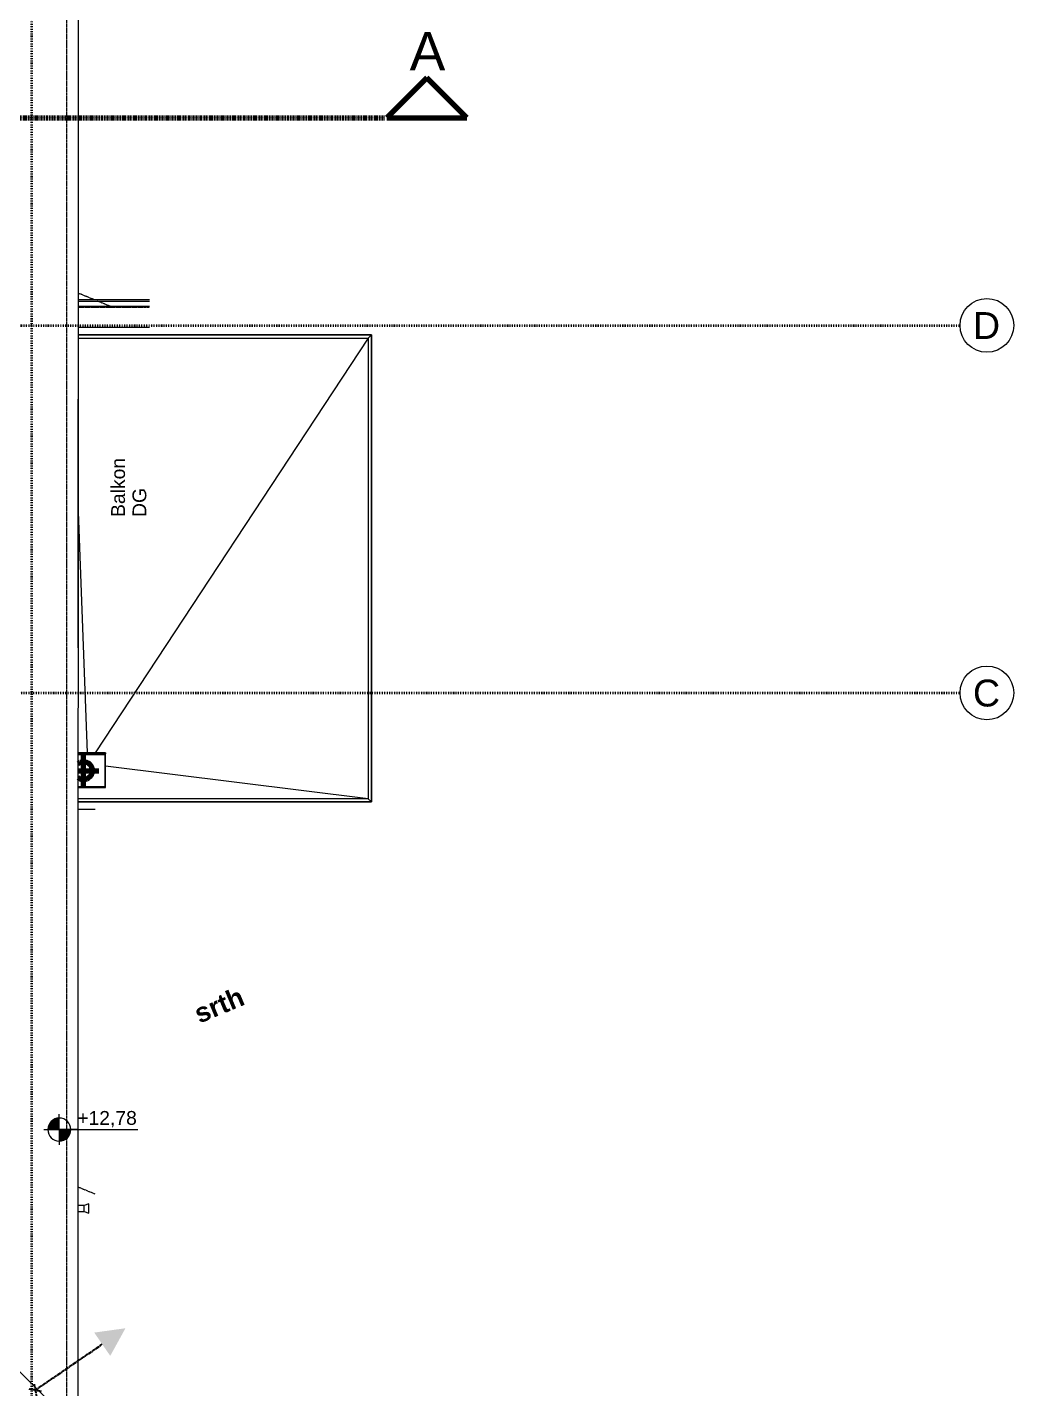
# Model space of a CAD drawing. Header units: millimetres. Extents: x -19192 to 21049, y -24519 to 21210.
# Drawn here: x 10571 to 16994, y -12728 to -3864 of the extents above; entities that cross this region are included whole.
import ezdxf
from ezdxf.enums import TextEntityAlignment as Align

# ---------------------------------------------------------------- set-up
doc = ezdxf.new("R2010")
doc.units = ezdxf.units.MM
for name, pattern in [('ACAD_ISO08W100', [36, 24, -3, 6, -3]), ('Strich Punkt Mittel', [0.015875, 0.00635, -0.004763, 0, -0.004763]), ('Strichpunkt', [0.01053, 0.005, -0.0025, 0.00053, -0.0025]), ('Verdeckt', [0.003, 0.002, -0.001]), ('Verdeckt Unten', [0.005, 0.003, -0.002])]:
    doc.linetypes.add(name, pattern=pattern)
for name, color, linetype, lineweight in [('A-FLOR-HRAL', 11, 'Continuous', 5), ('A_2D', 7, 'Continuous', 13), ('A_Beschriftung_', 7, 'Continuous', 9), ('A_Dach', 7, 'Continuous', 13), ('A_Decken', 8, 'Continuous', 13), ('A_Durchbruch_', 7, 'Continuous', 5), ('A_Durchbruch_Projektion', 8, 'Verdeckt', 5), ('A_Gelaender', 7, 'Continuous', 13), ('A_Raeume', 7, 'Continuous', 13), ('A_Raster_', 1, 'Continuous', 9), ('A_Waende', 7, 'Continuous', 13), ('G-ANNO-DIMS_', 111, 'Continuous', 9), ('HT_E-Gesamt', 2, 'Continuous', 13), ('M-EQPM', 50, 'Continuous', 5), ('P-PIPE', 3, 'Continuous', 5), ('P-PIPE-CNTR', 3, 'Continuous', 5), ('Text', 250, 'Continuous', 9)]:
    doc.layers.add(name, color=color, linetype=linetype, lineweight=lineweight)
doc.layers.add('E_ERDUNG', color=150, linetype='ACAD_ISO08W100', true_color=0x0f87ff)
doc.styles.add('Arial', font='arial.ttf', dxfattribs={"height": 0.175})
doc.styles.add('Arial_1', font='arial.ttf', dxfattribs={"height": 0.09})
doc.styles.add('Arial_6', font='arial.ttf', dxfattribs={"height": 0.25})
doc.styles.add('Arial_B', font='arialbd.ttf', dxfattribs={"height": 0.125})
doc.styles.add('ET_LEGENDE - Wohnung$0$ROMANS', font='romans.shx', dxfattribs={"width": 0.6})

# ---------------------------------------------------------------- blocks, each defined once
blk = doc.blocks.new('Geländer - Geländer-3651125-263_PP_DDS_BT2')
at = {"layer": 'A_Gelaender', "lineweight": 5}
for p, q in [((-10.2675, 72.3029), (-9.838, 72.1238)), ((-9.8349, 72.1312), (-10.2644, 72.3103))]:
    blk.add_line(p, q, dxfattribs=at)
blk = doc.blocks.new('Geländer - Geländer-3753781-263_PP_DDS_BT2')
at = {"layer": 'A_Gelaender', "lineweight": 5}
for p, q in [((-10.3601, 72.0809), (-8.6158, 71.3533)), ((-8.6158, 71.3533), (-8.5896, 71.364)), ((-8.6158, 71.3533), (-9.7707, 68.5845)), ((-9.7707, 68.5845), (-11.515, 69.3121)), ((-9.7707, 68.5845), (-9.7599, 68.5583))]:
    blk.add_line(p, q, dxfattribs=at)
blk = doc.blocks.new('Typ des oberen Holms - Oberer Geländerholm_Innen_-3754033-263_PP_DDS_BT2')
at = {"layer": 'A_Gelaender', "lineweight": 5}
for p, q in [((-8.5896, 71.364), (-10.3524, 72.0993)), ((-10.3331, 72.1455), (-9.9037, 71.9664)), ((-9.7599, 68.5583), (-8.5896, 71.364)), ((-11.4398, 69.2049), (-11.5419, 69.2475)), ((-11.5227, 69.2936), (-9.7599, 68.5583))]:
    blk.add_line(p, q, dxfattribs=at)
blk = doc.blocks.new('Typ des oberen Holms - Oberer Geländerholm_Innen_-V6-263_PP_DDS_BT2')
at = {"layer": 'A_Gelaender', "lineweight": 5}
for p, q in [((-10.3524, 72.0993), (-8.5896, 71.364)), ((-10.3331, 72.1455), (-9.9037, 71.9664)), ((-8.5896, 71.364), (-9.7599, 68.5583)), ((-11.4398, 69.2049), (-11.5419, 69.2475)), ((-9.7599, 68.5583), (-11.5227, 69.2936))]:
    blk.add_line(p, q, dxfattribs=at)
blk = doc.blocks.new('Basiswand _ Attika_BLE_0340_0100 - ___-7440328-263_PP_DDS_BT2')
at = {"layer": 'A_Waende'}
for p, q in [((-4.9098, 85.1476), (-13.0972, 65.5189)), ((-13.0972, 65.5189), (-13.3769, 66.199))]:
    blk.add_line(p, q, dxfattribs=at)
blk = doc.blocks.new('Basiswand _ Attika_BLE_0340_0100 - ___-7441724-263_PP_DDS_BT2')
at = {"layer": 'A_Waende'}
for p, q in [((-15.4136, 66.4851), (-15.6934, 67.1652)), ((-13.3769, 66.199), (-15.6934, 67.1652)), ((-13.0972, 65.5189), (-15.4136, 66.4851)), ((-13.3769, 66.199), (-13.0972, 65.5189))]:
    blk.add_line(p, q, dxfattribs=at)
blk = doc.blocks.new('HLS_Rigol - 20x8cm-V16-263_PP_DDS_BT2')
at = {"layer": 'M-EQPM'}
blk.add_line((0, -0.1), (1.62, -0.1), dxfattribs=at)
blk.add_line((0, -0.1), (1.62, -0.1), dxfattribs=at)
blk = doc.blocks.new('Kemperventil - Standard-V44-263_PP_DDS_BT2')
at = {"layer": 'HT_E-Gesamt'}
for p, q in [((0.095, 0.19), (0.105, 0.16)), ((0.125, 0.19), (0.095, 0.19)), ((0.155, 0.19), (0.125, 0.19)), ((0.145, 0.16), (0.155, 0.19)), ((0.105, 0.16), (0.105, 0.12)), ((0.125, 0.16), (0.105, 0.16)), ((0.145, 0.16), (0.125, 0.16)), ((0.145, 0.12), (0.145, 0.16))]:
    blk.add_line(p, q, dxfattribs=at)
blk = doc.blocks.new('HLS_Wasserfangkasten - HLS_Wasserfangkasten-10979366-263_PP_DDS_BT2')
at = {"layer": 'M-EQPM'}
for p, q in [((-0.11, 0.07), (-0.11, -0.11)), ((-0.105, -0.105), (-0.105, 0.07)), ((0.105, 0.07), (0.105, -0.105)), ((0.11, -0.11), (0.11, 0.07)), ((-0.11, -0.11), (0.11, -0.11)), ((0.105, -0.105), (-0.105, -0.105))]:
    blk.add_line(p, q, dxfattribs=at)
blk.add_arc((0, 0), 0.04, 190.40122, 348.71944, dxfattribs=at)
blk = doc.blocks.new('Symbol_Schatten_Verdeckt_unten - Bodendurchbruch_Schatten_Verdeckt_unten-8269587-263_PP_DDS_BT2')
at = {"layer": 'A_Durchbruch_Projektion'}
blk.add_line((-0.1, -0.1), (-0.099, -0.0927), dxfattribs=at)
blk = doc.blocks.new('Symbol_Schatten - Bodendurchbruch_Schatten-V58-263_PP_DDS_BT2')
at = {"layer": 'A_2D'}
blk.add_line((0.1, 0.1), (0.1, 0.0927), dxfattribs=at)
at = {"layer": 'A_Durchbruch_'}
blk.add_line((0.1, 0.0927), (0.1, 0.1), dxfattribs=at)
blk = doc.blocks.new('Symbol_Schatten - Bodendurchbruch_Schatten-V59-263_PP_DDS_BT2')
at = {"layer": 'A_2D'}
for p, q in [((-0.08, 0.1), (0.1, 0.1)), ((0.1, 0.1), (0.1, 0.0927))]:
    blk.add_line(p, q, dxfattribs=at)
at = {"layer": 'A_Durchbruch_'}
for p, q in [((0.1, 0.1), (-0.08, 0.1)), ((0.1, 0.0927), (0.1, 0.1))]:
    blk.add_line(p, q, dxfattribs=at)
blk = doc.blocks.new('Raster - BS_Achse-112124-263_PP_DDS_BT2')
at = {"layer": 'A_Beschriftung_'}
blk.add_circle((0, 0), 0.0035, dxfattribs=at)
blk = doc.blocks.new('Höhenkoten - 018-55641-263_PP_DDS_BT2')
at = {"layer": 'G-ANNO-DIMS_'}
h = blk.add_hatch(color=256, dxfattribs=at)
edge = h.paths.add_edge_path()
edge.add_line((0, 0), (0, -0.0015))
edge.add_arc((0, 0), 0.0015, 180, 270, ccw=False)
edge.add_line((-0.0015, 0), (0, 0))
h = blk.add_hatch(color=256, dxfattribs=at)
edge = h.paths.add_edge_path()
edge.add_line((0, 0), (0, 0.0015))
edge.add_arc((0, 0), 0.0015, 0, 90, ccw=False)
edge.add_line((0.0015, 0), (0, 0))
for p, q in [((0, 0), (0, 0.002)), ((-0.002, 0), (0.01024, 0)), ((0, 0), (0, -0.002))]:
    blk.add_line(p, q, dxfattribs=at)
blk.add_circle((0, 0), 0.0015, dxfattribs=at)
blk = doc.blocks.new('654654654')
at = {"layer": 'A_2D', "color": 251, "linetype": 'Verdeckt', "true_color": 0x636466}
blk.add_line((-37.3831, 76.5422), (-37.3837, 55.5291), dxfattribs=at)
at = {"layer": 'A_2D', "color": 251, "lineweight": 100, "true_color": 0x636466}
for p, q in [((-35.0375, 64.2317), (-35.2976, 63.9716)), ((-34.7775, 63.9716), (-35.0375, 64.2317)), ((-35.2976, 63.9716), (-34.7775, 63.9716))]:
    blk.add_line(p, q, dxfattribs=at)
at = {"layer": 'A_2D', "color": 251, "linetype": 'Strichpunkt', "lineweight": 100, "true_color": 0x636466}
blk.add_line((-56.3248, 63.9716), (-35.3124, 63.9716), dxfattribs=at)
at = {"layer": 'A_Dach', "color": 251, "linetype": 'Verdeckt Unten', "true_color": 0x636466}
for p, q in [((-37.2011, 62.787), (-37.3085, 62.8312)), ((-37.1002, 62.7455), (-37.1816, 62.779)), ((-37.198, 56.9653), (-37.3087, 57.0108))]:
    blk.add_line(p, q, dxfattribs=at)
at = {"layer": 'A_Decken', "color": 251, "true_color": 0x636466}
for p, q in [((-37.3085, 62.7455), (-36.8433, 62.7455)), ((-37.3086, 62.5384), (-35.4186, 62.5384)), ((-37.3086, 62.5384), (-35.4186, 62.5384)), ((-35.4186, 62.5384), (-37.1965, 59.8389)), ((-35.4186, 62.5384), (-35.4186, 59.5384)), ((-37.2471, 59.8389), (-37.3082, 61.4648)), ((-37.1286, 59.8316), (-37.1286, 59.8389)), ((-35.4186, 59.5384), (-37.1286, 59.7517)), ((-35.4186, 59.5384), (-37.3086, 59.5384)), ((-35.4186, 59.5384), (-37.3086, 59.5384))]:
    blk.add_line(p, q, dxfattribs=at)
at = {"layer": 'A_Raeume', "color": 251, "linetype": 'Verdeckt', "true_color": 0x636466}
blk.add_line((-37.3085, 62.7397), (-36.8433, 62.7399), dxfattribs=at)
at = {"layer": 'A_Raster_', "color": 251, "linetype": 'Strich Punkt Mittel', "lineweight": 35, "true_color": 0x636466}
for p, q in [((-37.6095, 49.0172), (-37.6083, 85.8699)), ((-56.2434, 62.6216), (-31.5664, 62.6209)), ((-56.2435, 60.2289), (-31.5665, 60.2282))]:
    blk.add_line(p, q, dxfattribs=at)
at = {"layer": 'G-ANNO-DIMS_', "color": 251, "true_color": 0x636466}
blk.add_line((-37.3087, 57.3851), (-37.4304, 57.3851), dxfattribs=at)
at = {"layer": 'P-PIPE', "color": 251, "lineweight": 100, "true_color": 0x636466}
for radius, start, end in [(0.0571, 112.64, 129.72341), (0.0572, 22.64, 112.64), (0.0572, 292.64, 22.64), (0.0571, 230.24872, 292.64)]:
    blk.add_arc((-37.2723, 59.7219), radius, start, end, dxfattribs=at)
at = {"layer": 'P-PIPE-CNTR', "color": 251, "lineweight": 100, "true_color": 0x636466}
for p, q in [((-37.2723, 59.6219), (-37.2723, 59.8219)), ((-37.3086, 59.7219), (-37.1723, 59.7219))]:
    blk.add_line(p, q, dxfattribs=at)
at = {"layer": 'A-FLOR-HRAL', "color": 251, "true_color": 0x636466, "rotation": 22.64000000000043}
for name in ['Geländer - Geländer-3753781-263_PP_DDS_BT2', 'Geländer - Geländer-3651125-263_PP_DDS_BT2']:
    blk.add_blockref(name, (0, 0), dxfattribs=at)
at = {"layer": 'A_2D', "color": 251, "true_color": 0x636466}
for name in ['Symbol_Schatten - Bodendurchbruch_Schatten-V59-263_PP_DDS_BT2', 'Symbol_Schatten - Bodendurchbruch_Schatten-V58-263_PP_DDS_BT2']:
    blk.add_blockref(name, (-37.2286, 59.7389), dxfattribs=at)
at = {"layer": 'A_2D', "color": 251, "true_color": 0x636466, "rotation": 180}
blk.add_blockref('Symbol_Schatten_Verdeckt_unten - Bodendurchbruch_Schatten_Verdeckt_unten-8269587-263_PP_DDS_BT2', (-37.2286, 59.7389), dxfattribs=at)
blk.add_blockref('Symbol_Schatten_Verdeckt_unten - Bodendurchbruch_Schatten_Verdeckt_unten-8269587-263_PP_DDS_BT2', (-37.2286, 59.7389), dxfattribs=at)
blk.add_blockref('Symbol_Schatten_Verdeckt_unten - Bodendurchbruch_Schatten_Verdeckt_unten-8269587-263_PP_DDS_BT2', (-37.2286, 59.7389), dxfattribs=at)
blk.add_blockref('Symbol_Schatten_Verdeckt_unten - Bodendurchbruch_Schatten_Verdeckt_unten-8269587-263_PP_DDS_BT2', (-37.2286, 59.7389), dxfattribs=at)
blk.add_blockref('Symbol_Schatten_Verdeckt_unten - Bodendurchbruch_Schatten_Verdeckt_unten-8269587-263_PP_DDS_BT2', (-37.2286, 59.7389), dxfattribs=at)
at = {"layer": 'A_Beschriftung_', "color": 251, "true_color": 0x636466, "xscale": 49.99999999999998, "yscale": 49.99999999999998, "zscale": 49.99999999999998}
for p, rotation in [((-31.3914, 62.6209), 269.9982758784547), ((-31.3915, 60.2282), 269.9982758784546)]:
    blk.add_blockref('Raster - BS_Achse-112124-263_PP_DDS_BT2', p, dxfattribs=dict(at, rotation=rotation))
at = {"layer": 'A_Gelaender', "color": 251, "lineweight": 5, "true_color": 0x636466, "rotation": 22.64000000000043}
for name in ['Typ des oberen Holms - Oberer Geländerholm_Innen_-3754033-263_PP_DDS_BT2', 'Typ des oberen Holms - Oberer Geländerholm_Innen_-V6-263_PP_DDS_BT2']:
    blk.add_blockref(name, (0, 0), dxfattribs=at)
at = {"layer": 'A_Waende', "color": 251, "true_color": 0x636466, "rotation": 22.64000000000043}
for name in ['Basiswand _ Attika_BLE_0340_0100 - ___-7440328-263_PP_DDS_BT2', 'Basiswand _ Attika_BLE_0340_0100 - ___-7441724-263_PP_DDS_BT2']:
    blk.add_blockref(name, (0, 0), dxfattribs=at)
at = {"layer": 'G-ANNO-DIMS_', "color": 251, "true_color": 0x636466, "extrusion": (0, 0, -1), "xscale": 49.99999999999998, "yscale": 49.99999999999998, "zscale": 49.99999999999998, "rotation": 180}
blk.add_blockref('Höhenkoten - 018-55641-263_PP_DDS_BT2', (37.4304, 57.3851), dxfattribs=at)
at = {"layer": 'HT_E-Gesamt', "color": 251, "true_color": 0x636466, "rotation": 269.998275878465}
blk.add_blockref('Kemperventil - Standard-V44-263_PP_DDS_BT2', (-37.4287, 56.996), dxfattribs=at)
at = {"layer": 'M-EQPM', "color": 251, "true_color": 0x636466}
for name, p, rotation in [('HLS_Rigol - 20x8cm-V16-263_PP_DDS_BT2', (-37.4082, 60.5211), 89.99827587846505), ('HLS_Wasserfangkasten - HLS_Wasserfangkasten-10979366-263_PP_DDS_BT2', (-37.2386, 59.7216), 89.99827354085097)]:
    blk.add_blockref(name, p, dxfattribs=dict(at, rotation=rotation))
at = {"layer": 'A_Beschriftung_', "color": 251, "true_color": 0x636466, "char_height": 0.175, "width": 0.216456, "attachment_point": 1, "style": 'Arial'}
for s, insert in [('D', (-31.4821, 62.7075)), ('C', (-31.4822, 60.3148))]:
    blk.add_mtext(s, dxfattribs=dict(at, insert=insert))
at = {"layer": 'G-ANNO-DIMS_', "color": 251, "true_color": 0x636466, "insert": (-37.3137, 57.5062), "char_height": 0.09, "width": 0.463866, "attachment_point": 1, "line_spacing_factor": 0.941778, "style": 'Arial_1'}
blk.add_mtext('+12,78', dxfattribs=at)
at = {"layer": 'Text', "color": 251, "true_color": 0x636466, "attachment_point": 1}
for s, insert, char_height, width, rotation, style in [('A', (-35.1499, 64.5304), 0.25, 0.284599, 359.99828, 'Arial_6'), ('Balkon', (-37.0928, 61.3736), 0.09, 0.452953, 90, 'Arial_1'), ('DG', (-36.9539, 61.3736), 0.09, 0.224472, 90, 'Arial_1'), ('srth', (-36.5665, 58.19), 0.125, 0.400844, 22.64, 'Arial_B')]:
    blk.add_mtext(s, dxfattribs=dict(at, insert=insert, char_height=char_height, width=width, rotation=rotation, style=style))
blk = doc.blocks.new('*U161')
for p, q in [((0, 0), (445, 445)), ((48, 0), (-48, 0)), ((-18, 44), (18, -44))]:
    blk.add_line(p, q)
blk.add_solid([(368, 523), (600, 600), (523, 368)])
at = {"style": 'ET_LEGENDE - Wohnung$0$ROMANS', "width": 0.6, "flags": 1}
for tag, p in [('RAUMBUCHNUMMER', (0, -300)), ('ANLAGE', (0, -450))]:
    blk.add_attdef(tag, text='', height=100, dxfattribs=at).set_placement(p, align=Align.MIDDLE)
for tag, p in [('TEILANLAGE_NR', (0, -600)), ('KOMPONENTE', (0, -750)), ('KOMPONENTE_NR', (0, -900)), ('BEZEICHNUNG', (0, -1050)), ('TYP', (0, -1200)), ('HERSTELLER', (0, -1350)), ('MODEL', (0, -1500)), ('LEISTUNG_MAX', (0, -1650)), ('SPEZIFISCH_1', (0, -1800)), ('SPEZIFISCH_2', (0, -1950)), ('SPEZIFISCH_3', (0, -2100)), ('SPEZIFISCH_4', (0, -2250)), ('SPEZIFISCH_5', (0, -2400)), ('GEWERKE_CODE', (0, -2550)), ('LV_POS', (0, -2700)), ('ZAEHLER', (0, -2850)), ('PLATZHALTER_1', (0, -3000)), ('PLATZHALTER_2', (0, -3150)), ('PLATZHALTER_3', (0, -3300)), ('JOBLISTE_VDMA', (0, -3450)), ('ET_SPEZIFISCH_1', (0, -3600)), ('ET_SPEZIFISCH_2', (0, -3750)), ('ET_SPEZIFISCH_3', (0, -3900)), ('ET_SPEZIFISCH_4', (0, -4050)), ('ET_SPEZIFISCH_5', (0, -4200)), ('ET_SPEZIFISCH_6', (0, -4350)), ('ET_SPEZIFISCH_7', (0, -4500))]:
    blk.add_attdef(tag, text='', height=100, dxfattribs=at).set_placement(p, align=Align.MIDDLE_CENTER)

msp = doc.modelspace()

# ---------------------------------------------------------------- block references
at = {"xscale": 1000, "yscale": 1000, "zscale": 1000}
msp.add_blockref('654654654', (48210.2, -68425.9), dxfattribs=at)
at = {"layer": 'E_ERDUNG', "xscale": 0.8398079999999998, "yscale": 0.8398079999999998, "zscale": 0.8398079999999998, "rotation": 349.5156992277468}
msp.add_blockref('*U161', (10623.4, -12737.8), dxfattribs=at)

doc.saveas('drawing.dxf')
